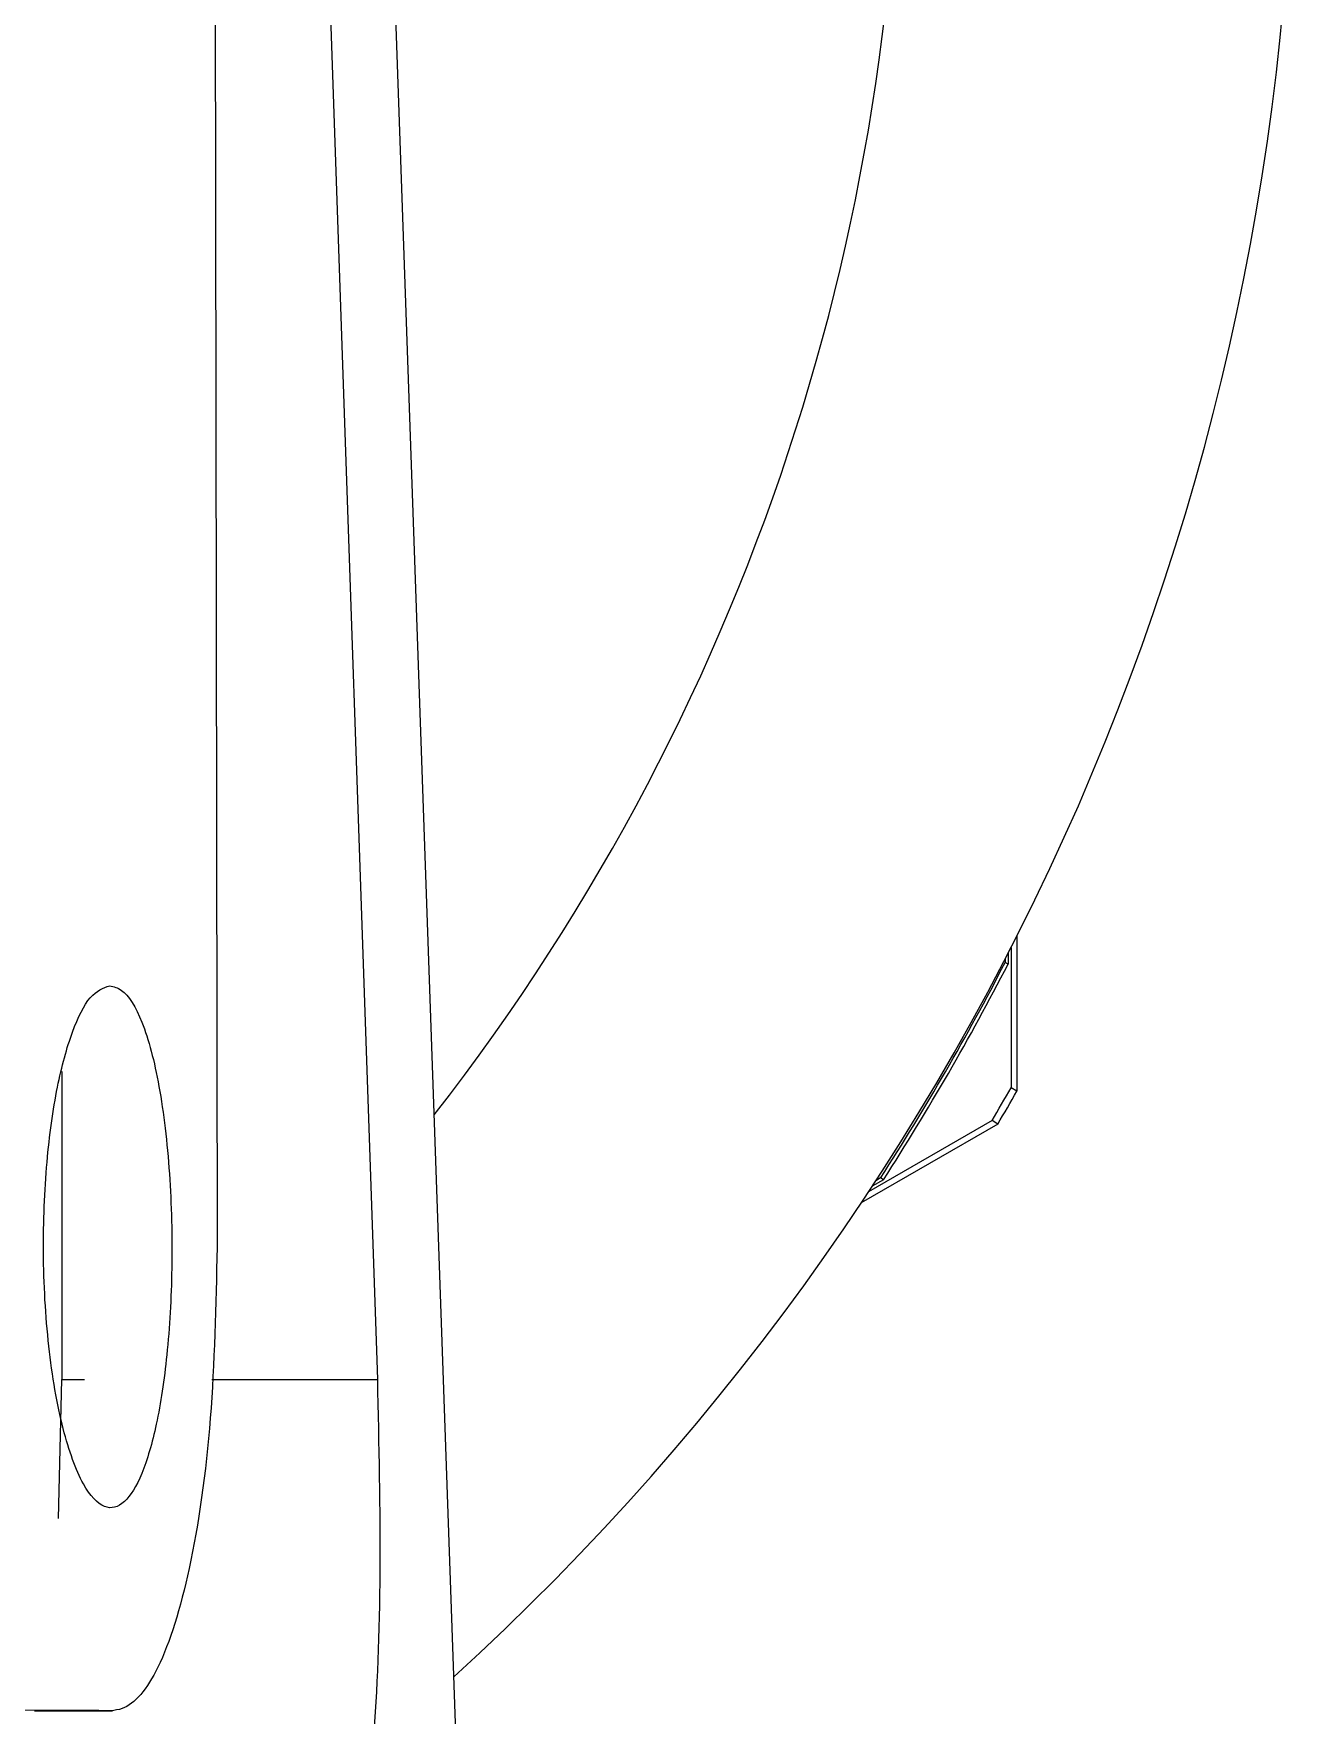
# Model space of a CAD drawing. Header units: millimetres. Extents: x 2384 to 4064, y 886 to 2074.
# Drawn here: x 3002.34 to 3013.2, y 1061.73 to 1076.23 of the extents above; entities that cross this region are included whole.
import ezdxf

# ---------------------------------------------------------------- set-up
doc = ezdxf.new("R2010")
doc.units = ezdxf.units.MM

msp = doc.modelspace()

# ---------------------------------------------------------------- linework, layer by layer
at = {"color": 7, "linetype": 'Continuous', "lineweight": 25}
for p, q in [((3006.221, 1054.607), (3004.266, 1110.607)), ((3003.859, 1102.764), (3003.921, 1065.764)), ((3004.034, 1101.624), (3005.302, 1064.625)), ((3010.813, 1068.447), (3010.813, 1067.11)), ((3010.712, 1068.25), (3010.712, 1068.22)), ((3010.738, 1068.205), (3010.712, 1068.22)), ((3010.738, 1068.299), (3010.738, 1068.205)), ((3010.763, 1068.348), (3010.763, 1067.14)), ((3002.583, 1067.281), (3002.583, 1064.624)), ((3010.813, 1067.11), (3010.763, 1067.14)), ((3010.649, 1066.826), (3009.472, 1066.147)), ((3010.599, 1066.857), (3009.535, 1066.242)), ((3010.649, 1066.826), (3010.599, 1066.857)), ((3009.664, 1066.347), (3009.567, 1066.29)), ((3009.639, 1066.362), (3009.598, 1066.338)), ((3009.664, 1066.347), (3009.639, 1066.362)), ((3002.554, 1063.425), (3002.583, 1064.624)), ((3002.583, 1064.624), (3002.778, 1064.624)), ((3003.875, 1064.624), (3005.302, 1064.625)), ((3002.347, 1061.768), (3003.02, 1061.769))]:
    msp.add_line(p, q, dxfattribs=at)
for centre, radius, start, end in [((2991.026, 1078.445), 22.17, 312.3514, 51.6483), ((2990.797, 1078.581), 19.004, 322.0923, 41.9074), ((2990.712, 1078.528), 22.5, 327.2661, 332.7339), ((2990.737, 1078.513), 22.5, 327.2661, 332.7339), ((2990.763, 1078.498), 23, 329.5918, 330.4081), ((2990.813, 1078.468), 23, 329.5918, 330.4081)]:
    msp.add_arc(centre, radius, start, end, dxfattribs=at)
for points, knots in [([(3002.996, 1068.019), (3002.939, 1067.999), (3002.826, 1067.958), (3002.667, 1067.637), (3002.534, 1067.149), (3002.443, 1066.489), (3002.412, 1065.709), (3002.458, 1064.896), (3002.581, 1064.183), (3002.757, 1063.697), (3002.946, 1063.491), (3003.124, 1063.536), (3003.279, 1063.791), (3003.407, 1064.232), (3003.499, 1064.844), (3003.541, 1065.597), (3003.521, 1066.413), (3003.433, 1067.17), (3003.286, 1067.727), (3003.129, 1067.988), (3003.03, 1068.011), (3002.996, 1068.019)], [0, 0, 0, 0, 0.046279, 0.092725, 0.141725, 0.195203, 0.253703, 0.315281, 0.376932, 0.43439, 0.485836, 0.533043, 0.57924, 0.627326, 0.679267, 0.736374, 0.797512, 0.859391, 0.918431, 0.971633, 1, 1, 1, 1]), ([(3003.921, 1065.764), (3003.91, 1065.264), (3003.888, 1064.261), (3003.704, 1062.969), (3003.434, 1062.096), (3003.182, 1061.79), (3003.039, 1061.773), (3003.007, 1061.769)], [0, 0, 0, 0, 0.251176, 0.502957, 0.733145, 0.939637, 1, 1, 1, 1]), ([(3005.302, 1064.625), (3005.314, 1064.063), (3005.339, 1062.939), (3005.28, 1061.444), (3005.136, 1060.314), (3004.928, 1059.717), (3004.759, 1059.658), (3004.692, 1059.634)], [0, 0, 0, 0, 0.214435, 0.428838, 0.643997, 0.859437, 1, 1, 1, 1]), ([(3003.007, 1061.769), (3002.866, 1061.77), (3002.16, 1061.773), (3000.644, 1061.778), (2998.151, 1061.784), (2995.229, 1061.789), (2991.493, 1061.793), (2986.766, 1061.796), (2980.921, 1061.797), (2974.476, 1061.796), (2967.49, 1061.792), (2960.061, 1061.787), (2953.191, 1061.78), (2947.081, 1061.772), (2941.787, 1061.765), (2936.552, 1061.758), (2933.062, 1061.752), (2931.401, 1061.749)], [0, 0, 0, 0, 0.0157743, 0.0789239, 0.14207, 0.2052136, 0.2683585, 0.3538507, 0.4395956, 0.5250891, 0.610583, 0.6963292, 0.7818226, 0.8369683, 0.8921132, 0.9486599, 1, 1, 1, 1])]:
    msp.add_open_spline(points, degree=3, knots=knots, dxfattribs=at)

doc.saveas('drawing.dxf')
